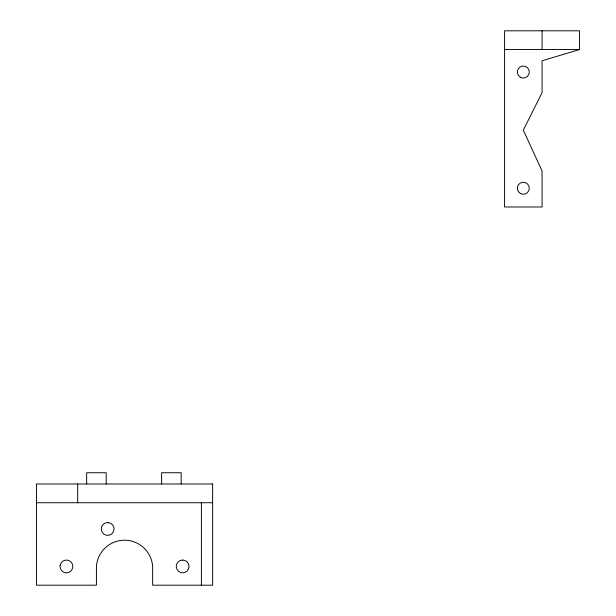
<?xml version="1.0" encoding="UTF-8"?>
<svg xmlns="http://www.w3.org/2000/svg" width="616" height="616" viewBox="0 0 616 616"><rect width="100%" height="100%" fill="white"/><g stroke="black" fill="none" stroke-linecap="round" stroke-linejoin="round"><path stroke-width="0.92" d="M579.548 49.542L542.065 60.792L542.065 92.654L523.323 130.138L542.065 170.994L542.065 206.984L504.581 206.984L504.581 30.8L579.548 30.8L579.548 49.542L504.581 49.542M36.452 502.733L212.635 502.733M542.065 30.8L542.065 49.542M201.386 502.733L201.386 585.2M181.173 483.991L181.173 472.742L161.623 472.742L161.623 483.991M106.206 483.991L106.206 472.742L86.648 472.742L86.648 483.991M77.685 483.991L77.685 502.733M60.137 565.488L60.099 567.151A6.376 6.376 0 0 0 72.742 567.421L72.78 565.758A6.376 6.376 0 0 0 67.406 560.152L65.743 560.121A6.376 6.376 0 0 0 60.137 565.488M182.813 560.083L181.158 560.26A6.376 6.376 0 0 0 176.268 566.281L176.446 567.937A6.376 6.376 0 0 0 189.02 566.628L188.843 564.972A6.376 6.376 0 0 0 182.813 560.083M108.17 522.614L106.506 522.707A6.376 6.376 0 0 0 101.317 528.474L101.401 530.137A6.376 6.376 0 0 0 114.029 529.467L113.945 527.804A6.376 6.376 0 0 0 108.17 522.614M212.635 483.991L36.452 483.991L36.452 585.2L96.427 585.2L96.427 566.458A28.182 28.182 0 0 1 124.54 540.217A28.182 28.182 0 0 1 152.653 566.458L152.653 585.2L212.635 585.2L212.635 483.991M520.32 193.432A5.998 5.998 0 0 0 529.321 188.242A5.998 5.998 0 0 0 520.32 183.044A5.998 5.998 0 0 0 520.32 193.432M520.32 77.231A5.998 5.998 0 0 0 529.321 72.034A5.998 5.998 0 0 0 520.32 66.836A5.998 5.998 0 0 0 520.32 77.231"/></g></svg>
